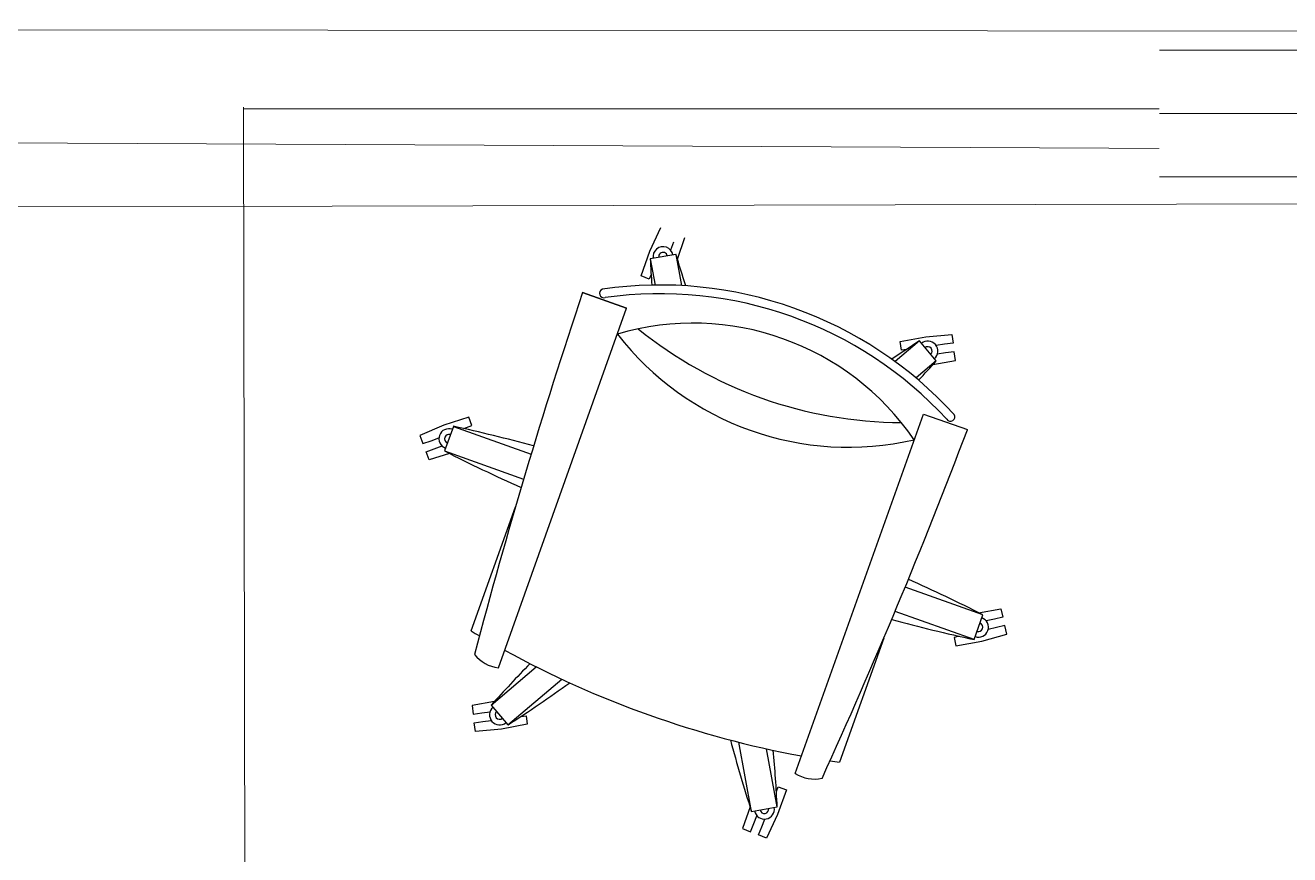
# Model space of a CAD drawing. Header units: inches. Extents: x 164.3 to 247.9, y 15.6 to 56.7.
# Drawn here: x 233.67 to 234.869, y 55.88 to 56.667 of the extents above; entities that cross this region are included whole.
import ezdxf

# ---------------------------------------------------------------- set-up
doc = ezdxf.new("R2010")
doc.units = ezdxf.units.IN
doc.header["$MEASUREMENT"] = 0
doc.set_wipeout_variables(frame=1)
doc.layers.get('0').update_dxf_attribs({"lineweight": 0})
for name, color, linetype, lineweight in [('WALL 1 100', 250, 'Continuous', 9), ('окно', 7, 'Continuous', 9), ('провода', 1, 'Continuous', 5)]:
    doc.layers.add(name, color=color, linetype=linetype, lineweight=lineweight)

# ---------------------------------------------------------------- blocks, each defined once
blk = doc.blocks.new('*U37')
blk.add_wipeout([(-69.25, 69.81), (69.25, 69.81), (69.25, -5), (-69.25, -5)]).dxf.layer = 'окно'
at = {"layer": 'окно'}
for p, q in [((-69.25, 64.81), (69.25, 64.81)), ((-69.25, 32.41), (69.25, 32.41)), ((-69.25, 0), (69.25, 0))]:
    blk.add_line(p, q, dxfattribs=at)

msp = doc.modelspace()

# ---------------------------------------------------------------- linework, layer by layer
at = {"color": 7, "linetype": 'ByBlock', "lineweight": -2}
for p, q in [((234.2623, 56.4525), (234.2728, 56.475)), ((234.2849, 56.4611), (234.2819, 56.4537)), ((234.2885, 56.4451), (234.2957, 56.4656)), ((234.2541, 56.4292), (234.2623, 56.4525)), ((234.2871, 56.4496), (234.2627, 56.4452)), ((234.2871, 56.4496), (234.2925, 56.4199)), ((234.2627, 56.4452), (234.2673, 56.4205)), ((234.2617, 56.4261), (234.2541, 56.4292)), ((234.2636, 56.4306), (234.2617, 56.4261)), ((234.2404, 56.3984), (234.1986, 56.4133)), ((234.1986, 56.4133), (234.2404, 56.3984)), ((234.1188, 56.0573), (234.2404, 56.3984)), ((234.5179, 56.3674), (234.4949, 56.3478)), ((234.4997, 56.3668), (234.5241, 56.3714)), ((234.5009, 56.3587), (234.4997, 56.3668)), ((234.5339, 56.3485), (234.5179, 56.3674)), ((234.5241, 56.3714), (234.5487, 56.3735)), ((234.5417, 56.3643), (234.5338, 56.3632)), ((234.5498, 56.3654), (234.5417, 56.3643)), ((234.5487, 56.3735), (234.5498, 56.3654)), ((234.5057, 56.3593), (234.5009, 56.3587)), ((234.5428, 56.3561), (234.5349, 56.355)), ((234.551, 56.3572), (234.5428, 56.3561)), ((234.5521, 56.349), (234.551, 56.3572)), ((234.5339, 56.3485), (234.5148, 56.3323)), ((234.5308, 56.345), (234.5521, 56.349)), ((234.0907, 56.295), (234.0671, 56.2875)), ((234.0936, 56.2873), (234.0907, 56.295)), ((234.4001, 55.957), (234.5217, 56.2981)), ((234.5217, 56.2981), (234.5634, 56.2833)), ((234.0671, 56.2875), (234.0444, 56.2777)), ((234.0761, 56.2864), (234.0678, 56.2631)), ((234.0761, 56.2864), (234.1498, 56.2601)), ((234.0857, 56.2843), (234.0859, 56.2844)), ((234.0859, 56.2844), (234.0936, 56.2873)), ((234.0444, 56.2777), (234.0473, 56.27)), ((234.0473, 56.27), (234.055, 56.2728)), ((234.055, 56.2728), (234.0625, 56.2756)), ((234.0579, 56.2651), (234.0654, 56.2679)), ((234.0502, 56.2622), (234.0579, 56.2651)), ((234.0531, 56.2545), (234.0502, 56.2622)), ((234.0725, 56.2607), (234.0531, 56.2545)), ((234.0678, 56.2631), (234.1427, 56.2364)), ((234.093, 56.0923), (234.1349, 56.21)), ((234.5781, 56.1075), (234.5044, 56.1337)), ((234.5698, 56.0842), (234.4949, 56.1109)), ((234.5739, 56.1096), (234.5952, 56.1134)), ((234.5952, 56.1134), (234.5971, 56.1054)), ((234.5698, 56.0842), (234.5781, 56.1075)), ((234.5891, 56.1035), (234.5813, 56.1018)), ((234.5971, 56.1054), (234.5891, 56.1035)), ((234.5555, 56.0873), (234.5508, 56.0862)), ((234.5508, 56.0862), (234.5526, 56.0782)), ((234.577, 56.0826), (234.6008, 56.0893)), ((234.5909, 56.0955), (234.5832, 56.0937)), ((234.599, 56.0974), (234.5909, 56.0955)), ((234.6008, 56.0893), (234.599, 56.0974)), ((234.4842, 56.0856), (234.4422, 55.9678)), ((234.5526, 56.0782), (234.577, 56.0826)), ((234.1119, 56.022), (234.1546, 56.0583)), ((234.1279, 56.0032), (234.1789, 56.0466)), ((234.1151, 56.0255), (234.0938, 56.0215)), ((234.0938, 56.0215), (234.0949, 56.0134)), ((234.0949, 56.0134), (234.1031, 56.0145)), ((234.1031, 56.0145), (234.1109, 56.0156)), ((234.1119, 56.022), (234.1279, 56.0032)), ((234.096, 56.0052), (234.1042, 56.0063)), ((234.0971, 55.997), (234.096, 56.0052)), ((234.1042, 56.0063), (234.112, 56.0074)), ((234.1461, 56.0037), (234.1218, 55.9992)), ((234.1402, 56.0112), (234.145, 56.0119)), ((234.145, 56.0119), (234.1461, 56.0037)), ((234.1218, 55.9992), (234.0971, 55.997)), ((234.3588, 55.9209), (234.3467, 55.9867)), ((234.3831, 55.9254), (234.373, 55.9805)), ((234.3823, 55.94), (234.3841, 55.9445)), ((234.3841, 55.9445), (234.3918, 55.9414)), ((234.3918, 55.9414), (234.3835, 55.918)), ((234.3574, 55.9254), (234.3502, 55.905)), ((234.3588, 55.9209), (234.3831, 55.9254)), ((234.3578, 55.9018), (234.3609, 55.9095)), ((234.3609, 55.9095), (234.3639, 55.9168)), ((234.3654, 55.8987), (234.3685, 55.9064)), ((234.3685, 55.9064), (234.3715, 55.9137)), ((234.3835, 55.918), (234.373, 55.8956)), ((234.3502, 55.905), (234.3578, 55.9018)), ((234.373, 55.8956), (234.3654, 55.8987))]:
    msp.add_line(p, q, dxfattribs=at)
for centre, radius, start, end in [((234.2749, 56.4474), 0.00947, 10.3839, 190.3839), ((234.2749, 56.4474), 0.00412, 10.3839, 190.3839), ((232.8822, 55.9977), 1.4758, 16.6158, 17.8317), ((235.7366, 56.5208), 1.4758, 182.9361, 183.8993), ((239.2505, 54.7186), 5.3285, 161.4557, 165.3098), ((234.2188, 56.4126), 0.00418, 109.073, 287.4568), ((234.2721, 56.0427), 0.3778, 42.4526, 98.3153), ((234.2721, 56.0427), 0.3696, 42.6767, 98.0911), ((234.3033, 56.1303), 0.254, 34.3751, 106.3927), ((234.4506, 56.5436), 0.277, 217.7661, 283.0017), ((234.5026, 56.6893), 0.3993, 231.0228, 269.745), ((235.3203, 55.1288), 1.4758, 122.9361, 124.1521), ((234.5259, 56.3579), 0.00947, 310.3839, 130.3839), ((234.5259, 56.3579), 0.00412, 310.3839, 130.3839), ((233.4401, 57.3392), 1.4758, 316.8686, 317.8317), ((234.5473, 56.2955), 0.00418, 213.311, 31.6948), ((234.0719, 56.2747), 0.00947, 70.3839, 250.3839), ((234.0719, 56.2747), 0.00412, 70.3839, 250.3839), ((233.765, 54.8438), 1.4758, 74.7909, 77.8317), ((229.5785, 58.1657), 5.3285, 335.458, 339.3121), ((234.7392, 57.5773), 1.4758, 242.9361, 246.0589), ((233.9066, 54.7933), 1.4758, 62.9361, 65.9769), ((234.8809, 57.5268), 1.4758, 254.709, 257.8317), ((234.5739, 56.0958), 0.00947, 250.3839, 70.3839), ((234.5739, 56.0958), 0.00412, 250.3839, 70.3839), ((234.577, 56.8982), 0.9401, 239.0099, 239.5666), ((234.577, 56.8982), 0.9401, 241.2437, 259.5242), ((234.1234, 56.0922), 0.0352, 219.3795, 262.5457), ((235.2058, 55.0313), 1.4758, 135.7409, 137.8317), ((233.3256, 57.2418), 1.4758, 302.9361, 305.6836), ((234.1199, 56.0126), 0.00947, 130.3839, 310.3839), ((234.1199, 56.0126), 0.00412, 130.3839, 310.3839), ((235.7637, 56.3729), 1.4758, 195.0843, 197.8317), ((232.9093, 55.8498), 1.4758, 2.9361, 5.027), ((234.577, 56.8982), 0.9401, 261.2012, 261.758), ((234.4187, 55.987), 0.0352, 238.2222, 281.3884), ((234.371, 55.9232), 0.00947, 190.3839, 10.3839), ((234.371, 55.9232), 0.00412, 190.3839, 10.3839)]:
    msp.add_arc(centre, radius, start, end, dxfattribs=at)
at = {"layer": 'WALL 1 100', "color": 0}
msp.add_line((233.9612, 56.4952), (228.1693, 56.4904), dxfattribs=at)
msp.add_lwpolyline([(246.8969, 56.652), (228.0896, 56.6669)], dxfattribs=at)
at = {"layer": 'провода', "color": 1}
for p, q in [((233.879, 55.535), (233.8772, 56.5894)), ((235.3723, 56.547), (228.0979, 56.5829)), ((246.8256, 56.5855), (233.8772, 56.5878))]:
    msp.add_line(p, q, dxfattribs=at)

# ---------------------------------------------------------------- next in the draw order: block references
at = {"layer": 'провода', "color": 7, "linetype": 'ByBlock', "lineweight": 0, "xscale": 0.001856447783394485, "yscale": 0.001856447783394485, "zscale": 0.001856447783394485, "rotation": 180}
msp.add_blockref('*U37', (234.8741, 56.6434), dxfattribs=at)

# ---------------------------------------------------------------- next in the draw order: linework, layer by layer
at = {"layer": 'WALL 1 100', "color": 0}
msp.add_lwpolyline([(233.9612, 56.4952), (246.7485, 56.5257)], dxfattribs=at)

doc.saveas('drawing.dxf')
